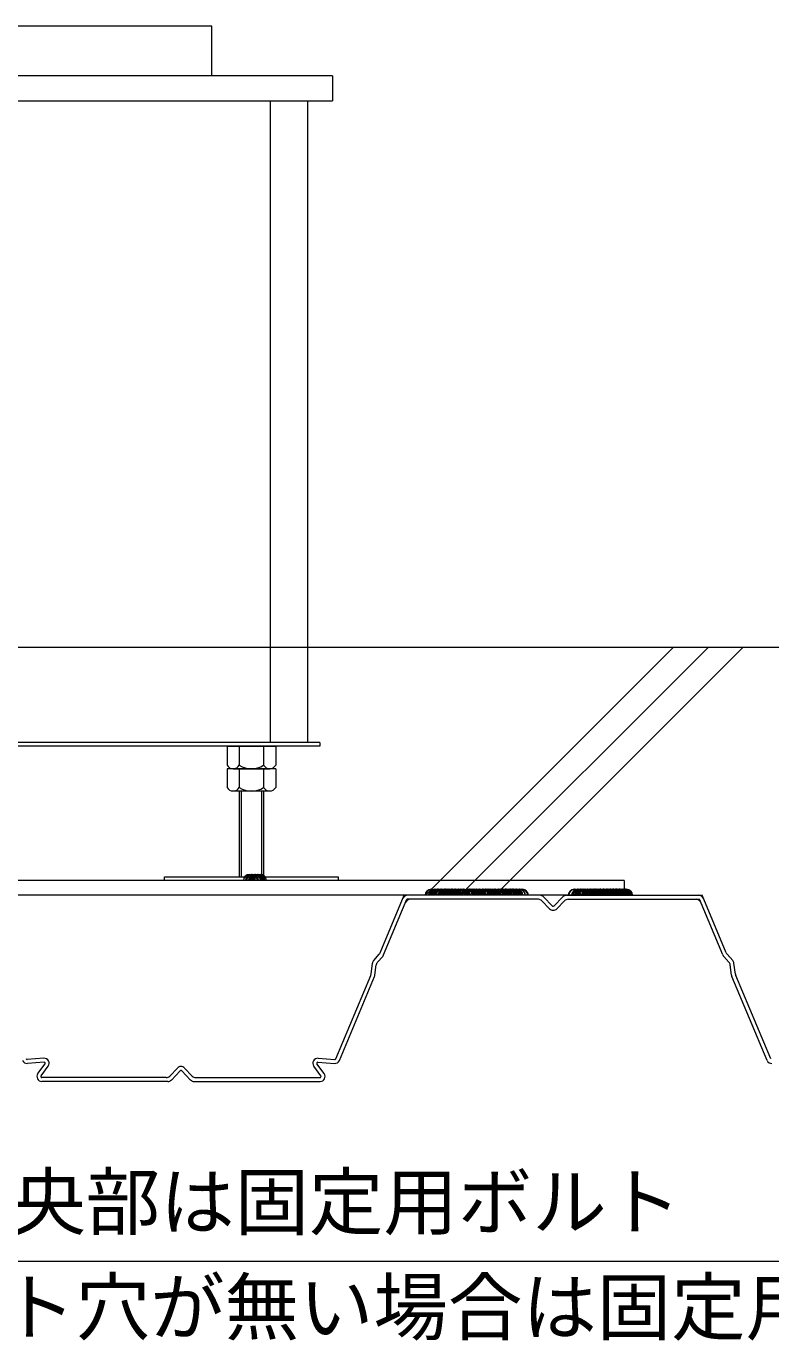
# Model space of a CAD drawing. Units: millimetres, scale not verified. Extents: x -1972 to 2028, y -1403 to 1357.
# Drawn here: x -743 to -443, y -272 to 257 of the extents above; entities that cross this region are included whole.
import ezdxf
from ezdxf.enums import TextEntityAlignment as Align

# ---------------------------------------------------------------- set-up
doc = ezdxf.new("R2010")
doc.units = ezdxf.units.MM
doc.header["$LTSCALE"] = 10
doc.layers.add('0-0', color=7, linetype='Continuous', lineweight=9)
doc.styles.add('ＭＳ ゴシック', font='')
doc.styles.get('ＭＳ ゴシック').set_extended_font_data('MS Gothic')

msp = doc.modelspace()

# ---------------------------------------------------------------- linework, layer by layer
at = {"layer": '0-0'}
for p, q in [((-670.01, 257.36), (-956.68, 257.36)), ((-665.01, 237.36), (-956.68, 237.36)), ((-655.01, 237.36), (-665.01, 237.36)), ((-620.01, 237.36), (-620.01, 227.36)), ((-620.01, 237.36), (-620.01, 227.36)), ((-956.68, 227.36), (-620.01, 227.36)), ((-645.01, 227.36), (-645.01, -31.14)), ((-630.01, 227.36), (-630.01, -31.14)), ((-1403.64, 7.36), (-389.7, 7.36)), ((-482.5, 7.36), (-582.5, -92.64)), ((-468.48, 7.36), (-568.48, -92.64)), ((-454.46, 7.36), (-554.46, -92.64)), ((-625.01, -31.14), (-956.68, -31.14)), ((-625.01, -31.14), (-625.01, -32.64)), ((-625.01, -32.64), (-956.68, -32.64)), ((-658.61, -32.64), (-666.61, -32.64)), ((-662.43, -32.64), (-662.43, -40.22)), ((-662.43, -32.64), (-642.8, -32.64)), ((-662.08, -32.64), (-654.52, -32.64)), ((-652.81, -32.64), (-661.66, -32.64)), ((-657.52, -32.64), (-657.52, -40.22)), ((-643.56, -32.64), (-652.61, -32.64)), ((-652.37, -32.64), (-643.68, -32.64)), ((-647.71, -32.64), (-647.71, -40.22)), ((-642.8, -32.64), (-642.8, -40.22)), ((-662.43, -41.64), (-662.43, -49.22)), ((-642.8, -41.64), (-662.43, -41.64)), ((-659.98, -41.64), (-645.25, -41.64)), ((-645.25, -41.64), (-659.98, -41.64)), ((-657.52, -41.64), (-657.52, -49.22)), ((-647.71, -41.64), (-647.71, -49.22)), ((-642.8, -41.64), (-642.8, -49.22)), ((-658.57, -50.64), (-659.98, -50.64)), ((-645.25, -50.64), (-658.57, -50.64)), ((-657.61, -50.64), (-657.61, -85.14)), ((-656.81, -50.64), (-656.81, -85.14)), ((-648.41, -85.14), (-648.41, -50.64)), ((-647.61, -85.14), (-647.61, -50.64)), ((-680.2, -86.64), (-1263.41, -86.64)), ((-502.38, -86.64), (-683.84, -86.64)), ((-502.38, -86.64), (-502.38, -92.64)), ((-502.38, -92.64), (-1081.96, -92.64)), ((-600.72, -115.81), (-591, -92.64)), ((-599.35, -116.67), (-589.94, -94.24)), ((-536.31, -92.64), (-591, -92.64)), ((-536.99, -94.24), (-589.94, -94.24)), ((-535.55, -94.85), (-532.44, -98.08)), ((-531.29, -96.97), (-534.87, -93.25)), ((-530.71, -96.97), (-527.13, -93.25)), ((-526.45, -94.85), (-529.56, -98.08)), ((-525.69, -92.64), (-471, -92.64)), ((-525.01, -94.24), (-472.06, -94.24)), ((-462.65, -116.67), (-472.06, -94.24)), ((-461.28, -115.81), (-471, -92.64)), ((-603.35, -118.9), (-601.08, -116.36)), ((-458.65, -118.9), (-460.92, -116.36)), ((-604.41, -124.42), (-603.84, -119.98)), ((-602.86, -124.84), (-602.32, -120.68)), ((-601.82, -119.6), (-599.71, -117.23)), ((-460.18, -119.6), (-462.29, -117.23)), ((-459.14, -124.84), (-459.68, -120.68)), ((-457.58, -124.42), (-458.16, -119.98)), ((-618.65, -158.53), (-604.55, -124.93)), ((-617.18, -159.15), (-603, -125.35)), ((-444.82, -159.15), (-459, -125.35)), ((-443.35, -158.53), (-457.45, -124.93)), ((-736.26, -158.29), (-742.95, -158.77)), ((-625.74, -158.29), (-619.05, -158.77)), ((-736.14, -159.89), (-742.84, -160.37)), ((-738.67, -164.46), (-735.79, -160.52)), ((-737.38, -165.4), (-734.5, -161.47)), ((-685.55, -165.43), (-682.44, -162.2)), ((-685.55, -165.43), (-682.44, -162.2)), ((-681.29, -163.31), (-684.87, -167.03)), ((-681.29, -163.31), (-684.87, -167.03)), ((-680.71, -163.31), (-677.13, -167.03)), ((-680.71, -163.31), (-677.13, -167.03)), ((-676.45, -165.43), (-679.56, -162.2)), ((-676.45, -165.43), (-679.56, -162.2)), ((-624.62, -165.4), (-627.5, -161.47)), ((-623.33, -164.46), (-626.21, -160.52)), ((-625.86, -159.89), (-619.16, -160.37)), ((-686.99, -166.04), (-737.06, -166.04)), ((-686.31, -167.64), (-737.06, -167.64)), ((-675.69, -167.64), (-624.94, -167.64)), ((-675.01, -166.04), (-624.94, -166.04))]:
    msp.add_line(p, q, dxfattribs=at)
for points in [[(-620.01, 237.36), (-668.51, 237.36), (-668.51, 257.36), (-670.01, 257.36)], [(-926.29, -51.7), (-847.98, -239.98), (-238.85, -239.98)]]:
    msp.add_lwpolyline(points, dxfattribs=at)
msp.add_lwpolyline([(-687.61, -85.14), (-617.61, -85.14), (-617.61, -86.64), (-687.61, -86.64)], close=True, dxfattribs=at)
for centre, radius, start, end in [((-659.98, -38.8), 2.83, 209.9999, 329.9998), ((-652.61, -32.43), 9.21, 237.7959, 302.2043), ((-645.25, -38.8), 2.83, 209.9999, 329.9998), ((-659.98, -47.8), 2.83, 210.0001, 330.0002), ((-652.61, -41.43), 9.21, 237.7957, 302.2042), ((-645.25, -47.8), 2.83, 210.0001, 330.0002), ((-653.45, -86.65), 2.42, 0.2295, 179.7705), ((-652.65, -86.65), 2.42, 0.2295, 179.7705), ((-652.39, -86.65), 2.42, 0.2295, 179.7705), ((-652.17, -86.65), 2.42, 0.2295, 179.7705), ((-651.38, -86.65), 2.42, 0.2295, 179.7705), ((-651.15, -86.65), 2.42, 0.2295, 179.7705), ((-651.11, -86.65), 2.42, 0.2295, 179.7705), ((-650.88, -86.65), 2.42, 0.2295, 179.7705), ((-650.35, -86.65), 2.42, 0.2295, 179.7705), ((-650.09, -86.65), 2.42, 0.2295, 179.7705), ((-649.61, -86.65), 2.42, 0.2295, 179.7705), ((-649.03, -86.65), 2.42, 0.2295, 179.7705), ((-589.67, -94.64), 2, 90, 157.2326), ((-588.61, -96.24), 2, 90, 157.2326), ((-580.24, -92.65), 2.42, 0.2295, 179.7705), ((-580.07, -92.65), 2.42, 0.2295, 179.7705), ((-580.06, -92.65), 2.42, 0.2295, 179.7705), ((-578.87, -92.65), 2.42, 0.2295, 179.7705), ((-578.79, -92.65), 2.42, 0.2295, 179.7705), ((-578.34, -92.65), 2.42, 0.2295, 179.7705), ((-577.76, -92.65), 2.42, 0.2295, 179.7705), ((-577.6, -92.65), 2.42, 0.2295, 179.7705), ((-577.24, -92.65), 2.42, 0.2295, 179.7705), ((-577.15, -92.65), 2.42, 0.2295, 179.7705), ((-577.07, -92.65), 2.42, 0.2295, 179.7705), ((-576.57, -92.65), 2.42, 0.2295, 179.7705), ((-576.04, -92.65), 2.42, 0.2295, 179.7705), ((-575.96, -92.65), 2.42, 0.2295, 179.7705), ((-575.87, -92.65), 2.42, 0.2295, 179.7705), ((-574.94, -92.65), 2.42, 0.2295, 179.7705), ((-574.93, -92.65), 2.42, 0.2295, 179.7705), ((-574.85, -92.65), 2.42, 0.2295, 179.7705), ((-574.6, -92.65), 2.42, 0.2295, 179.7705), ((-574.42, -92.65), 2.42, 0.2295, 179.7705), ((-574.42, -92.65), 2.42, 0.2295, 179.7705), ((-573.92, -92.65), 2.42, 0.2295, 179.7705), ((-573.66, -92.65), 2.42, 0.2295, 179.7705), ((-573.23, -92.65), 2.42, 0.2295, 179.7705), ((-573.15, -92.65), 2.42, 0.2295, 179.7705), ((-572.7, -92.65), 2.42, 0.2295, 179.7705), ((-572.12, -92.65), 2.42, 0.2295, 179.7705), ((-571.95, -92.65), 2.42, 0.2295, 179.7705), ((-571.59, -92.65), 2.42, 0.2295, 179.7705), ((-571.5, -92.65), 2.42, 0.2295, 179.7705), ((-571.42, -92.65), 2.42, 0.2295, 179.7705), ((-570.93, -92.65), 2.42, 0.2295, 179.7705), ((-570.4, -92.65), 2.42, 0.2295, 179.7705), ((-570.32, -92.65), 2.42, 0.2295, 179.7705), ((-570.23, -92.65), 2.42, 0.2295, 179.7705), ((-569.29, -92.65), 2.42, 0.2295, 179.7705), ((-569.29, -92.65), 2.42, 0.2295, 179.7705), ((-569.2, -92.65), 2.42, 0.2295, 179.7705), ((-568.28, -92.65), 2.42, 0.2295, 179.7705), ((-568.02, -92.65), 2.42, 0.2295, 179.7705), ((-567.18, -92.65), 2.42, 0.2295, 179.7705), ((-567.01, -92.65), 2.42, 0.2295, 179.7705), ((-567, -92.65), 2.42, 0.2295, 179.7705), ((-565.81, -92.65), 2.42, 0.2295, 179.7705), ((-565.73, -92.65), 2.42, 0.2295, 179.7705), ((-565.28, -92.65), 2.42, 0.2295, 179.7705), ((-564.7, -92.65), 2.42, 0.2295, 179.7705), ((-564.54, -92.65), 2.42, 0.2295, 179.7705), ((-564.18, -92.65), 2.42, 0.2295, 179.7705), ((-564.09, -92.65), 2.42, 0.2295, 179.7705), ((-564, -92.65), 2.42, 0.2295, 179.7705), ((-563.51, -92.65), 2.42, 0.2295, 179.7705), ((-562.98, -92.65), 2.42, 0.2295, 179.7705), ((-562.9, -92.65), 2.42, 0.2295, 179.7705), ((-562.81, -92.65), 2.42, 0.2295, 179.7705), ((-561.88, -92.65), 2.42, 0.2295, 179.7705), ((-561.87, -92.65), 2.42, 0.2295, 179.7705), ((-561.79, -92.65), 2.42, 0.2295, 179.7705), ((-560.86, -92.65), 2.42, 0.2295, 179.7705), ((-560.81, -92.65), 2.42, 0.2295, 179.7705), ((-560.64, -92.65), 2.42, 0.2295, 179.7705), ((-560.63, -92.65), 2.42, 0.2295, 179.7705), ((-560.6, -92.65), 2.42, 0.2295, 179.7705), ((-559.44, -92.65), 2.42, 0.2295, 179.7705), ((-559.36, -92.65), 2.42, 0.2295, 179.7705), ((-558.91, -92.65), 2.42, 0.2295, 179.7705), ((-558.33, -92.65), 2.42, 0.2295, 179.7705), ((-558.17, -92.65), 2.42, 0.2295, 179.7705), ((-557.81, -92.65), 2.42, 0.2295, 179.7705), ((-557.72, -92.65), 2.42, 0.2295, 179.7705), ((-557.64, -92.65), 2.42, 0.2295, 179.7705), ((-557.14, -92.65), 2.42, 0.2295, 179.7705), ((-556.61, -92.65), 2.42, 0.2295, 179.7705), ((-556.53, -92.65), 2.42, 0.2295, 179.7705), ((-556.44, -92.65), 2.42, 0.2295, 179.7705), ((-555.51, -92.65), 2.42, 0.2295, 179.7705), ((-555.5, -92.65), 2.42, 0.2295, 179.7705), ((-555.42, -92.65), 2.42, 0.2295, 179.7705), ((-554.52, -92.65), 2.42, 0.2295, 179.7705), ((-554.49, -92.65), 2.42, 0.2295, 179.7705), ((-554.35, -92.65), 2.42, 0.2295, 179.7705), ((-554.34, -92.65), 2.42, 0.2295, 179.7705), ((-554.23, -92.65), 2.42, 0.2295, 179.7705), ((-553.15, -92.65), 2.42, 0.2295, 179.7705), ((-553.07, -92.65), 2.42, 0.2295, 179.7705), ((-552.62, -92.65), 2.42, 0.2295, 179.7705), ((-552.05, -92.65), 2.42, 0.2295, 179.7705), ((-551.88, -92.65), 2.42, 0.2295, 179.7705), ((-551.52, -92.65), 2.42, 0.2295, 179.7705), ((-551.43, -92.65), 2.42, 0.2295, 179.7705), ((-551.35, -92.65), 2.42, 0.2295, 179.7705), ((-550.85, -92.65), 2.42, 0.2295, 179.7705), ((-550.32, -92.65), 2.42, 0.2295, 179.7705), ((-550.24, -92.65), 2.42, 0.2295, 179.7705), ((-550.15, -92.65), 2.42, 0.2295, 179.7705), ((-550.01, -92.65), 2.42, 0.2295, 179.7705), ((-549.83, -92.65), 2.42, 0.2295, 179.7705), ((-549.83, -92.65), 2.42, 0.2295, 179.7705), ((-549.22, -92.65), 2.42, 0.2295, 179.7705), ((-549.22, -92.65), 2.42, 0.2295, 179.7705), ((-549.13, -92.65), 2.42, 0.2295, 179.7705), ((-548.64, -92.65), 2.42, 0.2295, 179.7705), ((-548.56, -92.65), 2.42, 0.2295, 179.7705), ((-548.2, -92.65), 2.42, 0.2295, 179.7705), ((-548.11, -92.65), 2.42, 0.2295, 179.7705), ((-547.94, -92.65), 2.42, 0.2295, 179.7705), ((-547.53, -92.65), 2.42, 0.2295, 179.7705), ((-547.36, -92.65), 2.42, 0.2295, 179.7705), ((-547, -92.65), 2.42, 0.2295, 179.7705), ((-546.91, -92.65), 2.42, 0.2295, 179.7705), ((-546.83, -92.65), 2.42, 0.2295, 179.7705), ((-546.34, -92.65), 2.42, 0.2295, 179.7705), ((-545.81, -92.65), 2.42, 0.2295, 179.7705), ((-545.73, -92.65), 2.42, 0.2295, 179.7705), ((-545.64, -92.65), 2.42, 0.2295, 179.7705), ((-544.7, -92.65), 2.42, 0.2295, 179.7705), ((-544.7, -92.65), 2.42, 0.2295, 179.7705), ((-544.61, -92.65), 2.42, 0.2295, 179.7705), ((-543.69, -92.65), 2.42, 0.2295, 179.7705), ((-543.43, -92.65), 2.42, 0.2295, 179.7705), ((-536.99, -96.24), 2, 43.9391, 90), ((-536.99, -96.24), 2, 43.9391, 90), ((-536.31, -94.64), 2, 43.9391, 90), ((-536.31, -94.64), 2, 43.9391, 90), ((-525.69, -94.64), 2, 90, 136.0609), ((-525.69, -94.64), 2, 90, 136.0609), ((-525.01, -96.24), 2, 90, 136.0609), ((-525.01, -96.24), 2, 90, 136.0609), ((-522.51, -92.65), 2.42, 0.2295, 179.7705), ((-522.34, -92.65), 2.42, 0.2295, 179.7705), ((-522.34, -92.65), 2.42, 0.2295, 179.7705), ((-521.15, -92.65), 2.42, 0.2295, 179.7705), ((-521.06, -92.65), 2.42, 0.2295, 179.7705), ((-520.62, -92.65), 2.42, 0.2295, 179.7705), ((-520.04, -92.65), 2.42, 0.2295, 179.7705), ((-519.87, -92.65), 2.42, 0.2295, 179.7705), ((-519.51, -92.65), 2.42, 0.2295, 179.7705), ((-519.42, -92.65), 2.42, 0.2295, 179.7705), ((-519.34, -92.65), 2.42, 0.2295, 179.7705), ((-518.85, -92.65), 2.42, 0.2295, 179.7705), ((-518.31, -92.65), 2.42, 0.2295, 179.7705), ((-518.24, -92.65), 2.42, 0.2295, 179.7705), ((-518.15, -92.65), 2.42, 0.2295, 179.7705), ((-517.21, -92.65), 2.42, 0.2295, 179.7705), ((-517.21, -92.65), 2.42, 0.2295, 179.7705), ((-517.19, -92.65), 2.42, 0.2295, 179.7705), ((-517.12, -92.65), 2.42, 0.2295, 179.7705), ((-517.02, -92.65), 2.42, 0.2295, 179.7705), ((-517.02, -92.65), 2.42, 0.2295, 179.7705), ((-516.2, -92.65), 2.42, 0.2295, 179.7705), ((-515.94, -92.65), 2.42, 0.2295, 179.7705), ((-515.83, -92.65), 2.42, 0.2295, 179.7705), ((-515.74, -92.65), 2.42, 0.2295, 179.7705), ((-515.3, -92.65), 2.42, 0.2295, 179.7705), ((-514.72, -92.65), 2.42, 0.2295, 179.7705), ((-514.55, -92.65), 2.42, 0.2295, 179.7705), ((-514.19, -92.65), 2.42, 0.2295, 179.7705), ((-514.1, -92.65), 2.42, 0.2295, 179.7705), ((-514.02, -92.65), 2.42, 0.2295, 179.7705), ((-513.52, -92.65), 2.42, 0.2295, 179.7705), ((-512.99, -92.65), 2.42, 0.2295, 179.7705), ((-512.91, -92.65), 2.42, 0.2295, 179.7705), ((-512.83, -92.65), 2.42, 0.2295, 179.7705), ((-512.2, -92.65), 2.42, 0.2295, 179.7705), ((-512.02, -92.65), 2.42, 0.2295, 179.7705), ((-512.02, -92.65), 2.42, 0.2295, 179.7705), ((-511.89, -92.65), 2.42, 0.2295, 179.7705), ((-511.89, -92.65), 2.42, 0.2295, 179.7705), ((-511.8, -92.65), 2.42, 0.2295, 179.7705), ((-510.87, -92.65), 2.42, 0.2295, 179.7705), ((-510.83, -92.65), 2.42, 0.2295, 179.7705), ((-510.75, -92.65), 2.42, 0.2295, 179.7705), ((-510.62, -92.65), 2.42, 0.2295, 179.7705), ((-510.3, -92.65), 2.42, 0.2295, 179.7705), ((-509.72, -92.65), 2.42, 0.2295, 179.7705), ((-509.55, -92.65), 2.42, 0.2295, 179.7705), ((-509.19, -92.65), 2.42, 0.2295, 179.7705), ((-509.1, -92.65), 2.42, 0.2295, 179.7705), ((-509.02, -92.65), 2.42, 0.2295, 179.7705), ((-508.57, -92.65), 2.42, 0.2295, 179.7705), ((-508.53, -92.65), 2.42, 0.2295, 179.7705), ((-508.39, -92.65), 2.42, 0.2295, 179.7705), ((-508.39, -92.65), 2.42, 0.2295, 179.7705), ((-508, -92.65), 2.42, 0.2295, 179.7705), ((-508, -92.65), 2.42, 0.2295, 179.7705), ((-507.92, -92.65), 2.42, 0.2295, 179.7705), ((-507.83, -92.65), 2.42, 0.2295, 179.7705), ((-507.83, -92.65), 2.42, 0.2295, 179.7705), ((-507.83, -92.65), 2.42, 0.2295, 179.7705), ((-507.2, -92.65), 2.42, 0.2295, 179.7705), ((-507.12, -92.65), 2.42, 0.2295, 179.7705), ((-506.89, -92.65), 2.42, 0.2295, 179.7705), ((-506.89, -92.65), 2.42, 0.2295, 179.7705), ((-506.8, -92.65), 2.42, 0.2295, 179.7705), ((-506.67, -92.65), 2.42, 0.2295, 179.7705), ((-506.64, -92.65), 2.42, 0.2295, 179.7705), ((-506.55, -92.65), 2.42, 0.2295, 179.7705), ((-506.1, -92.65), 2.42, 0.2295, 179.7705), ((-506.09, -92.65), 2.42, 0.2295, 179.7705), ((-505.92, -92.65), 2.42, 0.2295, 179.7705), ((-505.88, -92.65), 2.42, 0.2295, 179.7705), ((-505.62, -92.65), 2.42, 0.2295, 179.7705), ((-505.56, -92.65), 2.42, 0.2295, 179.7705), ((-505.53, -92.65), 2.42, 0.2295, 179.7705), ((-505.48, -92.65), 2.42, 0.2295, 179.7705), ((-505.39, -92.65), 2.42, 0.2295, 179.7705), ((-505.36, -92.65), 2.42, 0.2295, 179.7705), ((-505, -92.65), 2.42, 0.2295, 179.7705), ((-504.91, -92.65), 2.42, 0.2295, 179.7705), ((-504.9, -92.65), 2.42, 0.2295, 179.7705), ((-504.83, -92.65), 2.42, 0.2295, 179.7705), ((-504.37, -92.65), 2.42, 0.2295, 179.7705), ((-504.33, -92.65), 2.42, 0.2295, 179.7705), ((-504.29, -92.65), 2.42, 0.2295, 179.7705), ((-504.2, -92.65), 2.42, 0.2295, 179.7705), ((-503.8, -92.65), 2.42, 0.2295, 179.7705), ((-503.72, -92.65), 2.42, 0.2295, 179.7705), ((-503.64, -92.65), 2.42, 0.2295, 179.7705), ((-503.27, -92.65), 2.42, 0.2295, 179.7705), ((-503.26, -92.65), 2.42, 0.2295, 179.7705), ((-503.17, -92.65), 2.42, 0.2295, 179.7705), ((-502.7, -92.65), 2.42, 0.2295, 179.7705), ((-502.7, -92.65), 2.42, 0.2295, 179.7705), ((-502.61, -92.65), 2.42, 0.2295, 179.7705), ((-502.25, -92.65), 2.42, 0.2295, 179.7705), ((-501.99, -92.65), 2.42, 0.2295, 179.7705), ((-501.68, -92.65), 2.42, 0.2295, 179.7705), ((-501.42, -92.65), 2.42, 0.2295, 179.7705), ((-473.39, -96.24), 2, 22.7674, 90), ((-472.33, -94.64), 2, 22.7674, 90), ((-531, -96.69), 2, 223.9391, 270), ((-531, -96.69), 0.4, 223.9391, 270), ((-531, -96.69), 0.4, 270, 316.0609), ((-531, -96.69), 2, 270, 316.0609), ((-602.57, -115.03), 2, 318.1798, 337.2326), ((-459.43, -115.03), 2, 202.7674, 221.8202), ((-601.86, -120.24), 2, 138.1798, 172.614), ((-600.33, -120.93), 2, 138.1798, 172.614), ((-601.2, -115.9), 2, 318.1798, 337.2326), ((-460.8, -115.9), 2, 202.7674, 221.8202), ((-461.67, -120.93), 2, 7.386, 41.8202), ((-460.14, -120.24), 2, 7.386, 41.8202), ((-606.4, -124.16), 2, 337.2326, 352.614), ((-604.84, -124.58), 2, 337.2326, 352.614), ((-457.16, -124.58), 2, 187.386, 202.7674), ((-455.6, -124.16), 2, 187.386, 202.7674), ((-742.98, -158.37), 0.4, 202.7674, 274.0856), ((-736.11, -160.29), 2, 323.7865, 94.0856), ((-625.89, -160.29), 2, 85.9144, 216.2135), ((-619.02, -158.37), 0.4, 265.9144, 337.2326), ((-742.98, -158.37), 2, 202.7674, 274.0856), ((-736.11, -160.29), 0.4, 323.7865, 94.0856), ((-681, -163.58), 2, 90, 136.0609), ((-681, -163.58), 2, 90, 136.0609), ((-681, -163.58), 0.4, 90, 136.0609), ((-681, -163.58), 0.4, 90, 136.0609), ((-681, -163.58), 2, 43.9391, 90), ((-681, -163.58), 2, 43.9391, 90), ((-681, -163.58), 0.4, 43.9391, 90), ((-681, -163.58), 0.4, 43.9391, 90), ((-625.89, -160.29), 0.4, 85.9144, 216.2135), ((-619.02, -158.37), 2, 265.9144, 337.2326), ((-442.98, -158.37), 2, 202.7674, 274.0856), ((-737.06, -165.64), 2, 143.7865, 270), ((-737.06, -165.64), 0.4, 143.7865, 270), ((-686.99, -164.04), 2, 270, 316.0609), ((-686.99, -164.04), 2, 270, 316.0609), ((-686.99, -164.04), 2, 270, 316.0609), ((-686.99, -164.04), 2, 270, 316.0609), ((-686.31, -165.64), 2, 270, 316.0609), ((-686.31, -165.64), 2, 270, 316.0609), ((-686.31, -165.64), 2, 270, 316.0609), ((-686.31, -165.64), 2, 270, 316.0609), ((-675.69, -165.64), 2, 223.9391, 270), ((-675.69, -165.64), 2, 223.9391, 270), ((-675.69, -165.64), 2, 223.9391, 270), ((-675.69, -165.64), 2, 223.9391, 270), ((-675.01, -164.04), 2, 223.9391, 270), ((-675.01, -164.04), 2, 223.9391, 270), ((-675.01, -164.04), 2, 223.9391, 270), ((-675.01, -164.04), 2, 223.9391, 270), ((-624.94, -165.64), 2, 270, 36.2135), ((-624.94, -165.64), 0.4, 270, 36.2135)]:
    msp.add_arc(centre, radius, start, end, dxfattribs=at)

# ---------------------------------------------------------------- texts
at = {"layer": '0-0', "style": 'ＭＳ ゴシック'}
for s, p in [('四辺中央部は固定用ボルト', (-839.38, -233.67)), ('※ボルト穴が無い場合は固定用ボルトは不要', (-843.39, -276.08))]:
    msp.add_text(s, height=21.99, dxfattribs=at).set_placement(p, align=Align.BOTTOM_LEFT)

doc.saveas('drawing.dxf')
